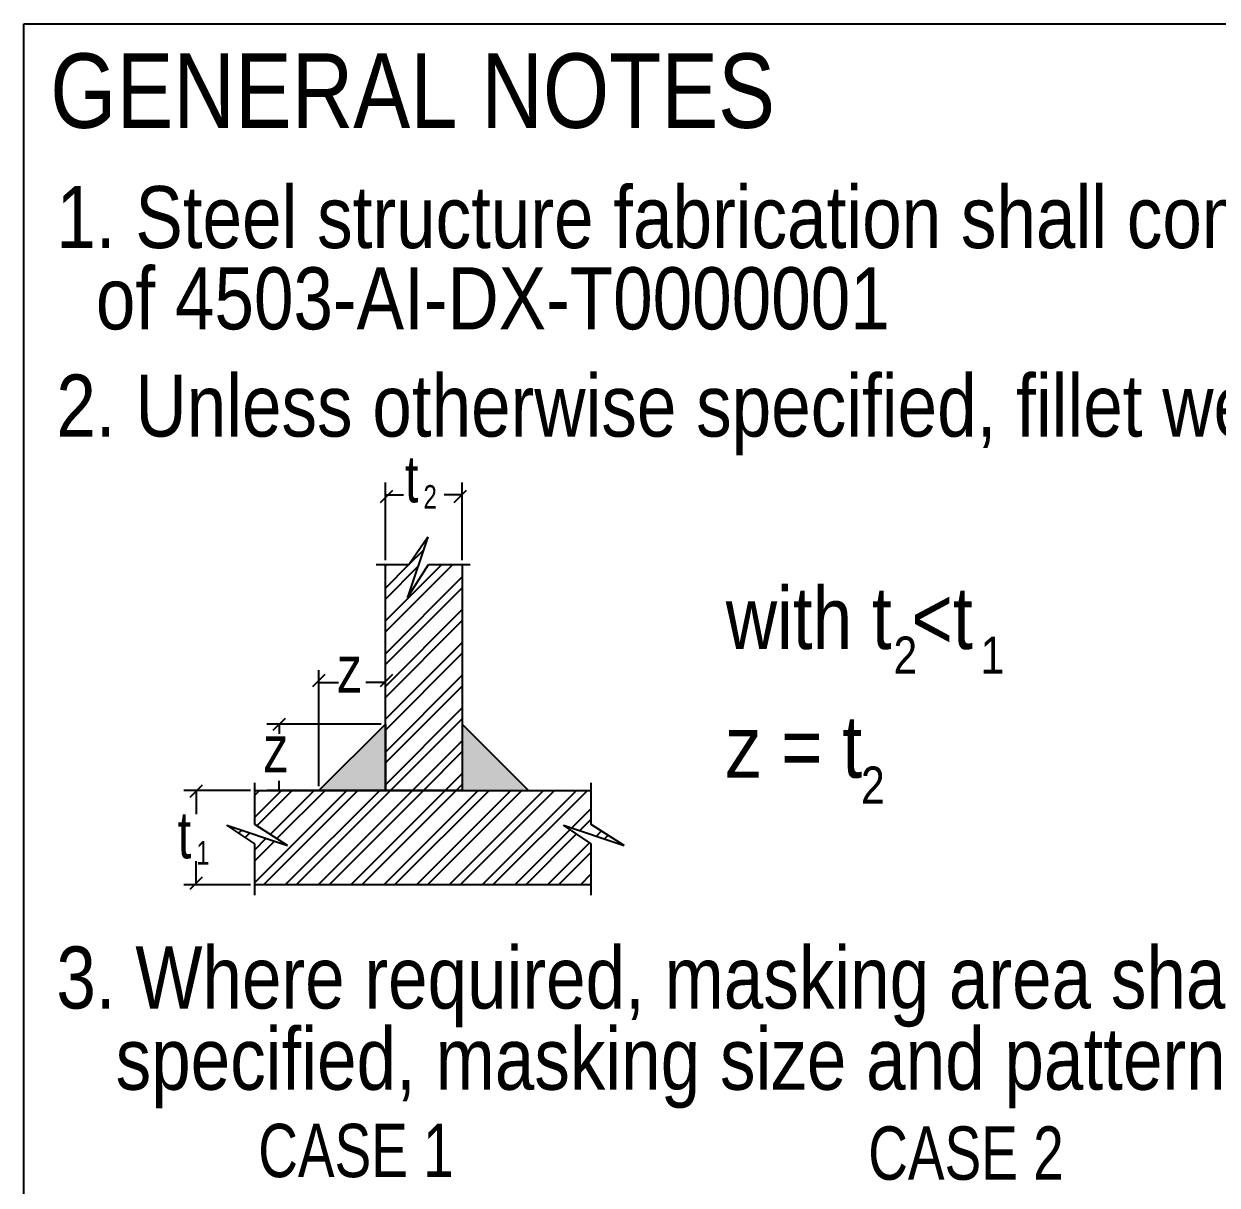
# Model space of a CAD drawing. Header units: millimetres. Extents: x -107 to 313, y -151 to 146.
# Drawn here: x 2.62 to 48.52, y -106.14 to -61.47 of the extents above; entities that cross this region are included whole.
import ezdxf

# ---------------------------------------------------------------- set-up
doc = ezdxf.new("R2010")
doc.units = ezdxf.units.MM
doc.styles.add('Arial Narrow', font='ARIALN.TTF', dxfattribs={"height": 0.2})

# ---------------------------------------------------------------- blocks, each defined once
blk = doc.blocks.new('0_TCM_4503_AIVD_AD_NOTE_BLOCK-43791816-6123')
at = {"linetype": 'Continuous'}
for points in [[(13.972, -90.961), (16.525, -90.961), (16.525, -88.412)], [(19.484, -90.961), (22.037, -90.961), (19.484, -88.412)]]:
    blk.add_hatch(color=7, dxfattribs=at).paths.add_polyline_path(points)
at = {"color": 4, "linetype": 'Continuous'}
for p, q in [((2.621, -61.474), (117.621, -61.474)), ((2.621, -146.474), (2.621, -61.474))]:
    blk.add_line(p, q, dxfattribs=at)
at = {"color": 7, "linetype": 'Continuous'}
for p, q in [((16.525, -82.107), (16.525, -79.111)), ((19.484, -82.107), (19.484, -79.111)), ((16.337, -79.881), (16.81, -79.408)), ((16.525, -79.587), (17.224, -79.587)), ((19.484, -79.587), (18.785, -79.587)), ((19.172, -79.881), (19.645, -79.408)), ((18.159, -81.208), (17.378, -83.54)), ((17.435, -82.272), (18.159, -81.208)), ((17.435, -82.271), (17.988, -81.718)), ((16.176, -82.272), (17.435, -82.272)), ((16.525, -83.181), (17.434, -82.272)), ((16.525, -84.441), (18.696, -82.272)), ((16.525, -82.34), (16.593, -82.272)), ((16.525, -84.861), (19.116, -82.272)), ((16.525, -90.961), (16.525, -82.272)), ((16.525, -83.601), (17.777, -82.35)), ((17.378, -83.54), (18.184, -82.272)), ((18.184, -82.272), (19.784, -82.272)), ((19.484, -82.272), (19.484, -90.961)), ((16.525, -85.702), (19.484, -82.745)), ((16.525, -86.122), (19.484, -83.165)), ((16.525, -86.962), (19.484, -84.006)), ((16.525, -87.383), (19.484, -84.426)), ((16.525, -88.223), (19.484, -85.266)), ((16.525, -88.643), (19.484, -85.686)), ((13.739, -86.964), (14.211, -86.492)), ((13.972, -90.795), (13.972, -86.33)), ((16.337, -86.964), (16.81, -86.492)), ((16.525, -88.247), (16.525, -86.33)), ((16.525, -89.484), (19.484, -86.527)), ((13.972, -86.806), (14.723, -86.806)), ((16.525, -86.806), (15.774, -86.806)), ((16.525, -89.904), (19.484, -86.947)), ((16.525, -90.744), (19.484, -87.787)), ((16.36, -88.412), (11.967, -88.412)), ((12.207, -88.648), (12.68, -88.176)), ((12.444, -88.412), (12.444, -88.787)), ((13.972, -90.961), (16.525, -88.412)), ((16.525, -88.412), (16.525, -90.961)), ((16.729, -90.961), (19.484, -88.208)), ((22.037, -90.961), (19.484, -88.412)), ((19.484, -88.412), (19.484, -90.961)), ((17.57, -90.961), (19.484, -89.048)), ((17.991, -90.961), (19.484, -89.468)), ((18.831, -90.961), (19.484, -90.309)), ((9.014, -91.214), (9.486, -90.742)), ((11.499, -92.271), (11.499, -90.672)), ((12.444, -90.961), (12.444, -90.585)), ((19.252, -90.961), (19.484, -90.729)), ((24.446, -92.271), (24.446, -90.672)), ((11.334, -90.961), (8.778, -90.961)), ((9.254, -90.961), (9.254, -91.875)), ((11.499, -91.985), (12.525, -90.961)), ((11.499, -94.507), (15.047, -90.961)), ((11.499, -91.145), (11.684, -90.961)), ((11.499, -90.961), (24.446, -90.961)), ((11.581, -92.324), (12.945, -90.961)), ((11.836, -94.59), (15.468, -90.961)), ((16.36, -90.961), (11.967, -90.961)), ((12.096, -92.65), (13.786, -90.961)), ((12.353, -92.813), (14.207, -90.961)), ((12.677, -94.59), (16.309, -90.961)), ((13.098, -94.59), (16.729, -90.961)), ((13.939, -94.59), (17.57, -90.961)), ((16.525, -90.961), (13.972, -90.961)), ((14.359, -94.59), (17.991, -90.961)), ((15.2, -94.59), (18.831, -90.961)), ((15.62, -94.59), (19.252, -90.961)), ((16.461, -94.59), (20.093, -90.961)), ((19.484, -90.961), (16.525, -90.961)), ((16.882, -94.59), (20.513, -90.961)), ((17.722, -94.59), (21.354, -90.961)), ((18.143, -94.59), (21.774, -90.961)), ((18.984, -94.59), (22.615, -90.961)), ((19.404, -94.59), (23.036, -90.961)), ((19.484, -90.961), (22.037, -90.961)), ((20.245, -94.59), (23.877, -90.961)), ((20.666, -94.59), (24.297, -90.961)), ((23.697, -92.401), (24.446, -91.652)), ((24.012, -92.507), (24.446, -92.072)), ((11.499, -93.02), (10.434, -92.296)), ((10.434, -92.296), (12.768, -93.076)), ((10.883, -92.601), (11, -92.485)), ((11.134, -92.771), (11.315, -92.59)), ((12.768, -93.076), (11.499, -92.271)), ((21.506, -94.59), (23.632, -92.466)), ((21.927, -94.59), (23.882, -92.636)), ((24.446, -93.02), (23.381, -92.296)), ((23.381, -92.296), (25.715, -93.076)), ((25.715, -93.076), (24.446, -92.271)), ((24.642, -92.717), (24.838, -92.52)), ((24.957, -92.823), (25.096, -92.684)), ((11.499, -93.246), (11.945, -92.801)), ((11.499, -93.666), (12.26, -92.906)), ((11.499, -94.992), (11.499, -93.02)), ((22.768, -94.59), (24.382, -92.977)), ((24.446, -94.992), (24.446, -93.02)), ((25.586, -93.033), (25.61, -93.01)), ((23.188, -94.59), (24.446, -93.333)), ((9.254, -94.59), (9.254, -93.675)), ((9.014, -94.756), (9.486, -94.283)), ((24.029, -94.59), (24.446, -94.173)), ((11.334, -94.59), (8.778, -94.59)), ((24.446, -94.59), (11.499, -94.59))]:
    blk.add_line(p, q, dxfattribs=at)
at = {"color": 7, "style": 'Arial Narrow'}
blk.add_text('GENERAL NOTES', height=2.86328, dxfattribs=at).set_placement((3.633, -65.474))
at = {"color": 7, "linetype": 'Continuous', "style": 'Arial Narrow'}
for s, height, p in [('1. Steel structure fabrication shall comply with the requirements of last issue', 2.38607, (3.871, -70.099)), ('  of 4503-AI-DX-T0000001', 2.38607, (3.871, -73.224)), ('2. Unless otherwise specified, fillet welds shall be as per following scheme:', 2.38607, (3.871, -77.349)), ('with t <t', 2.3861, (29.621, -85.524)), ('2', 1.432, (36.071, -86.474)), ('1', 1.432, (39.421, -86.474)), ('z = t', 2.3861, (29.621, -90.474)), ('2', 1.432, (34.821, -91.474)), ('3. Where required, masking area shall be provided on contact surface sides. Unless otherwise', 2.38607, (3.871, -99.349)), ('   specified, masking size and pattern according to below mask details for painting:', 2.38607, (3.871, -102.474))]:
    blk.add_text(s, height=height, dxfattribs=at).set_placement(p)
at = {"color": 7, "linetype": 'Continuous', "style": 'Arial Narrow', "width": 0.9}
for s, height, p in [('t', 1.803, (17.282, -79.881)), ('2', 0.901, (17.991, -80.117)), ('z', 1.803, (14.684, -87.2)), ('z', 1.803, (11.849, -90.269)), ('t', 1.803, (8.541, -93.575)), ('1', 0.901, (9.25, -93.811)), ('CASE 1', 2.051, (11.636, -105.836)), ('CASE 2', 2.051, (35.099, -105.936))]:
    blk.add_text(s, height=height, dxfattribs=at).set_placement(p)

msp = doc.modelspace()

# ---------------------------------------------------------------- block references
msp.add_blockref('0_TCM_4503_AIVD_AD_NOTE_BLOCK-43791816-6123', (0, 0))

doc.saveas('drawing.dxf')
